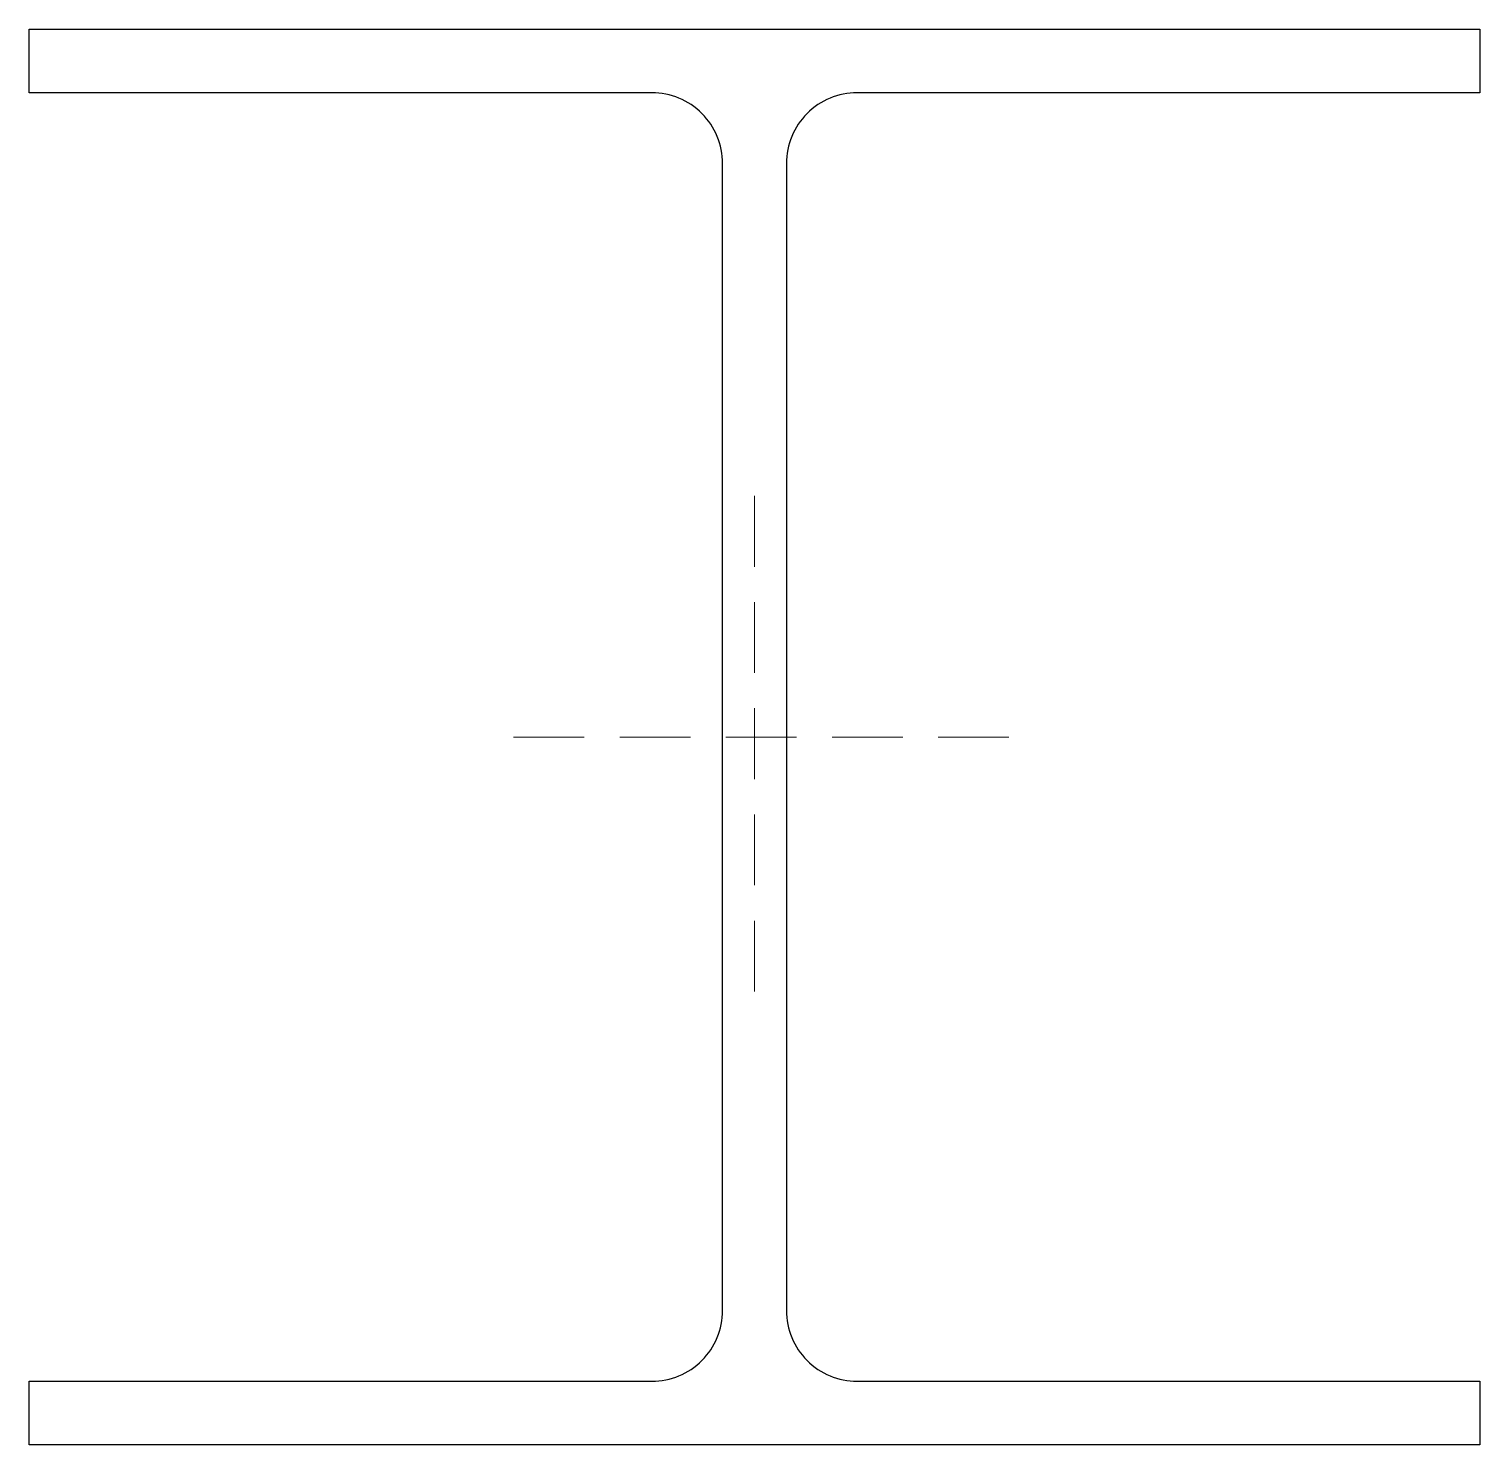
# Model space of a CAD drawing. Header units: millimetres. Extents: x -103 to 103, y -100 to 100.
import ezdxf

# ---------------------------------------------------------------- set-up
doc = ezdxf.new("R2010")
doc.units = ezdxf.units.MM
doc.linetypes.add('DASHED', pattern=[0.75, 0.5, -0.25])
doc.layers.add('ref', color=251, linetype='DASHED', lineweight=5, plot=False)

msp = doc.modelspace()

# ---------------------------------------------------------------- linework, layer by layer
msp.add_lwpolyline([(102.5, 100), (102.5, 91), (14.5, 91, 0.414214), (4.5, 81), (4.5, -81, 0.414214), (14.5, -91), (102.5, -91), (102.5, -100), (-102.5, -100), (-102.5, -91), (-14.5, -91, 0.414214), (-4.5, -81), (-4.5, 81, 0.414214), (-14.5, 91), (-102.5, 91), (-102.5, 100)], format="xyb", close=True)
at = {"layer": 'ref', "ltscale": 20}
for p, q in [((0, -35.95), (0, 35.95)), ((35.95, 0), (-35.95, 0))]:
    msp.add_line(p, q, dxfattribs=at)

doc.saveas('drawing.dxf')
